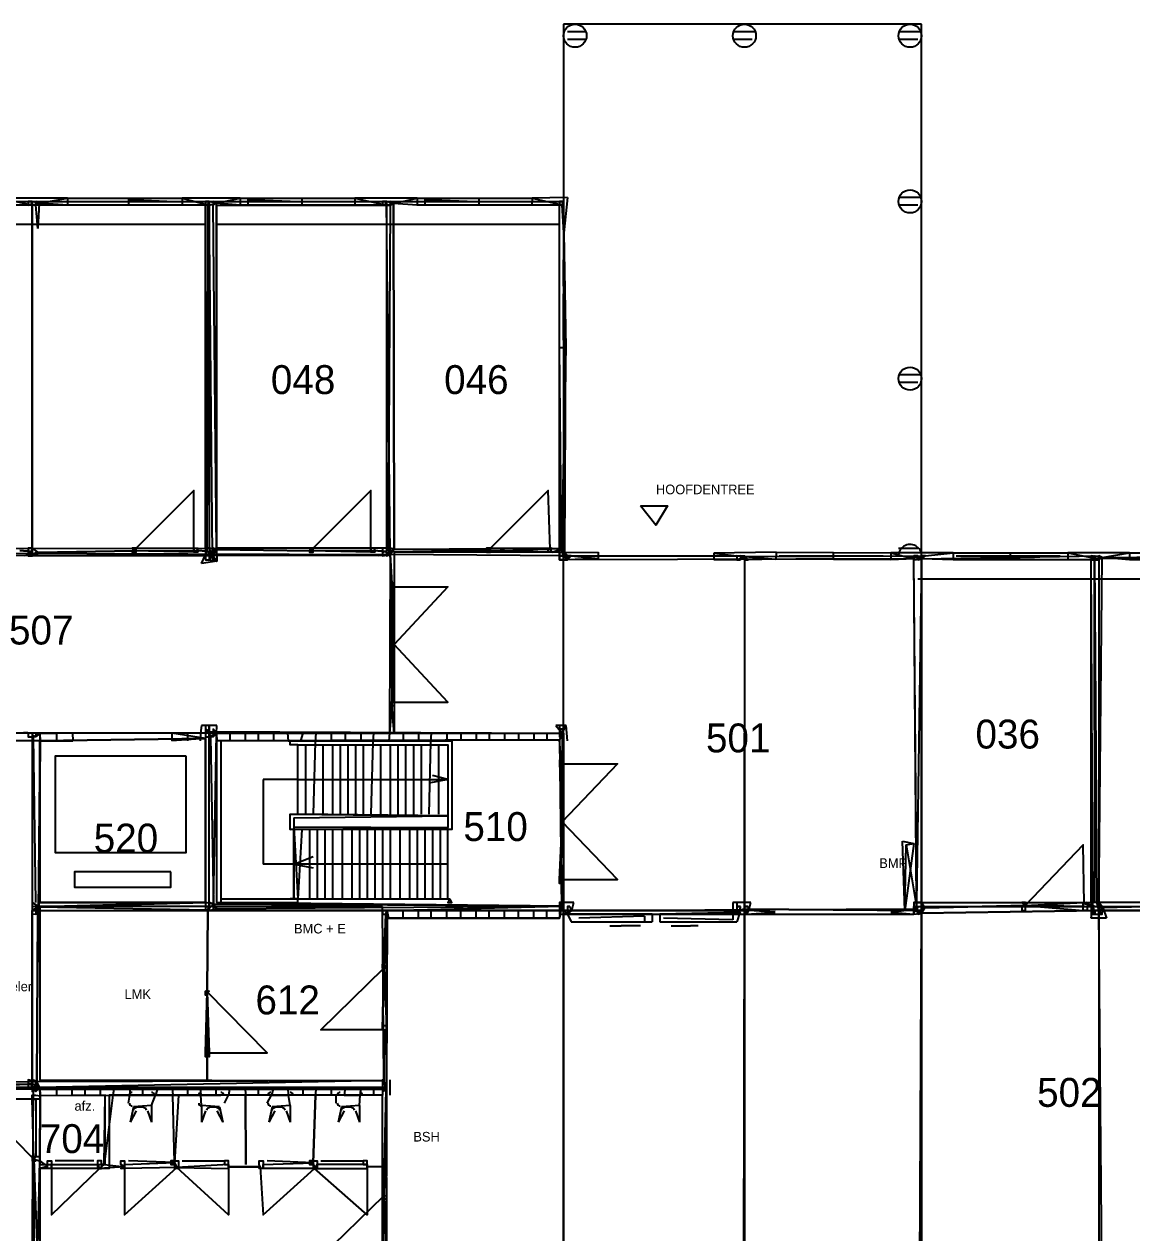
# Model space of a CAD drawing. Header units: metres. Extents: x -641 to 2745, y -1284 to 599.
# Drawn here: x 550.9 to 838.6, y 285.3 to 599 of the extents above; entities that cross this region are included whole.
import ezdxf

# ---------------------------------------------------------------- set-up
doc = ezdxf.new("R2010")
doc.units = ezdxf.units.M

msp = doc.modelspace()

# ---------------------------------------------------------------- linework, layer by layer
for p, q in [((784, 599), (691, 599)), ((691, 599), (691, 553)), ((697, 597), (692, 597)), ((741, 597), (735, 597)), ((784, 597), (778, 597)), ((783.94, 460.22), (784, 599)), ((697, 595), (692, 595)), ((740, 595), (735, 595)), ((783, 595), (778, 595)), ((552.71, 552.14), (544.8, 552)), ((562.17, 553.83), (544.83, 553.83)), ((544.83, 553.83), (552.71, 552.14)), ((554.82, 552.55), (554.5, 546)), ((554.82, 552.55), (562.17, 553.83)), ((562.2, 552), (554.82, 552.55)), ((562.17, 553.83), (562.2, 552)), ((562.17, 553.83), (562.2, 552)), ((562.17, 553.83), (562.2, 552)), ((562.17, 553.83), (592, 553.8)), ((563, 553), (576, 553)), ((576, 553), (576, 553)), ((578, 553.5), (578, 552)), ((578, 553.5), (590, 553)), ((590, 553), (590, 553)), ((607, 553.8), (592, 553.8)), ((592, 553.8), (592, 552)), ((592, 553.8), (598.67, 552.11)), ((592, 553.8), (592, 552)), ((598.67, 552.11), (592, 552)), ((598.44, 462.22), (598.67, 552.11)), ((598.67, 552.11), (599, 463)), ((600.82, 552.55), (607, 553.8)), ((600.82, 552.55), (600.88, 462.62)), ((607, 552), (600.82, 552.55)), ((607, 553.8), (636.83, 553.83)), ((607, 553.8), (607, 552)), ((607, 553.8), (607, 552)), ((609, 553.5), (609, 552)), ((609, 553.5), (622.25, 553)), ((622.25, 553), (622.25, 553)), ((622.25, 553), (636, 553)), ((623, 554), (623, 552)), ((636.83, 553.83), (636.8, 552)), ((636.83, 553.83), (636.8, 552)), ((636.83, 553.83), (636.8, 552)), ((644.71, 552.14), (636.8, 552)), ((653, 553.8), (636.83, 553.83)), ((636.83, 553.83), (644.71, 552.14)), ((646.83, 552.5), (653, 553.8)), ((647, 462.71), (646.83, 552.5)), ((653, 552), (646.83, 552.5)), ((653, 553.8), (682.83, 553.83)), ((653, 553.8), (653, 552)), ((653, 553.8), (653, 552)), ((655, 553.5), (655, 552)), ((655, 553.5), (668.25, 553)), ((668.25, 553), (668.25, 553)), ((668.25, 553), (682, 553)), ((669, 554), (669, 552)), ((682.83, 553.83), (682.8, 552)), ((682.83, 553.83), (682.8, 552)), ((682.83, 553.83), (682.8, 552)), ((690.67, 552.11), (682.8, 552)), ((692, 554), (682.83, 553.83)), ((682.83, 553.83), (690.67, 552.11)), ((690.67, 552.11), (691.12, 544.88)), ((691.12, 544.88), (690.67, 552.11)), ((692, 554), (691.12, 544.88)), ((784, 554), (778, 554)), ((554.5, 546), (554, 552)), ((592, 552), (562.2, 552)), ((600.88, 462.62), (600, 552)), ((636.8, 552), (607, 552)), ((646, 552), (645.5, 463)), ((682.8, 552), (653, 552)), ((783, 552), (778, 552)), ((598, 547), (507, 547)), ((646.5, 547), (601, 547)), ((690, 547), (646.5, 547)), ((691, 531), (691.12, 544.88)), ((691.12, 544.88), (691.12, 544.88)), ((691.12, 544.88), (691.6, 515)), ((691.6, 515), (691.12, 544.88)), ((691, 517), (691, 529)), ((690.5, 462.83), (690, 515)), ((691.6, 515), (690, 515)), ((691.6, 515), (690.5, 462.83)), ((691.38, 461.88), (691.6, 515)), ((784, 508), (778, 508)), ((783, 506), (778, 506)), ((552.71, 462.14), (549.8, 462.4)), ((549.8, 462.4), (552.71, 462.14)), ((554.69, 461.92), (551, 461)), ((554.69, 461.92), (579.33, 462.33)), ((579.33, 462.33), (554.69, 461.92)), ((579.33, 462.33), (595.8, 462.4)), ((598.44, 462.22), (595.8, 462.4)), ((595.8, 462.4), (598.44, 462.22)), ((597, 459), (598.44, 462.22)), ((600.88, 462.62), (625.33, 462.33)), ((625.33, 462.33), (600.88, 462.62)), ((600.88, 462.62), (601, 459.6)), ((625.33, 462.33), (641.8, 462.4)), ((644.71, 462.14), (641.8, 462.4)), ((641.8, 462.4), (644.71, 462.14)), ((646, 461.33), (643, 461)), ((646.4, 453.8), (646, 461.33)), ((646, 461.33), (646.4, 453.8)), ((647, 462.71), (671.33, 462.33)), ((671.33, 462.33), (647, 462.71)), ((671.33, 462.33), (687.5, 462.75)), ((690.5, 462.83), (687.5, 462.75)), ((688, 462), (690.5, 462.83)), ((691.38, 461.88), (700, 462)), ((700, 462), (700, 460.33)), ((746.2, 462), (730, 461.67)), ((730, 461.67), (736, 461)), ((730, 461.67), (730, 460)), ((746.2, 462), (746.17, 460.17)), ((746.2, 462), (746.17, 460.17)), ((746.2, 462), (746.17, 460.17)), ((746.2, 462), (776, 461.8)), ((761, 462), (761, 460)), ((792.17, 461.83), (776, 461.8)), ((776, 461.8), (782, 460.25)), ((776, 461.8), (776, 460)), ((776, 461.8), (776, 460)), ((778, 463), (783, 463)), ((785, 461), (792.17, 461.83)), ((792.17, 461.83), (792.2, 460)), ((792.17, 461.83), (792.2, 460)), ((792.17, 461.83), (792.2, 460)), ((792.17, 461.83), (822, 461.8)), ((807, 462), (807, 460)), ((838, 461.8), (822, 461.8)), ((822, 461.8), (828.91, 460.45)), ((822, 461.8), (822, 460)), ((822, 461.8), (822, 460)), ((830.86, 460.57), (838, 461.8)), ((838, 461.8), (867.83, 461.83)), ((838, 461.8), (838, 460)), ((838, 461.8), (838, 460)), ((601, 459.6), (597, 459)), ((700, 460.33), (692, 460)), ((693, 461), (700, 460.33)), ((736.8, 460), (730, 460)), ((738.07, 460.86), (746.17, 460.17)), ((746.17, 460.17), (739, 460)), ((776, 460), (746.17, 460.17)), ((747, 461), (760.25, 461)), ((760.25, 461), (760.25, 461)), ((760.25, 461), (774, 461)), ((774, 461), (774, 461)), ((782, 460.25), (776, 460)), ((783.94, 460.22), (778, 461)), ((782.67, 371), (782, 460.25)), ((783.94, 460.22), (782.67, 371)), ((792.2, 460), (783.94, 460.22)), ((822, 460), (792.2, 460)), ((793, 461), (806.25, 461)), ((806.25, 461), (806.25, 461)), ((806.25, 461), (820, 461)), ((820, 461), (820, 461)), ((828, 460), (822, 460)), ((828.45, 370.18), (828, 460)), ((828.91, 460.45), (829.5, 371)), ((838, 460), (830.86, 460.57)), ((867.8, 460), (838, 460)), ((968.5, 455), (783, 455)), ((646.4, 453.8), (646.4, 422.2)), ((646.4, 422.2), (645.8, 415)), ((647, 415), (646.4, 422.2)), ((555, 414.8), (550.86, 415.14)), ((555, 414.8), (554.78, 369.94)), ((563.5, 415), (555, 414.8)), ((555, 414.8), (555.12, 413)), ((555, 414.8), (555.12, 413)), ((555, 414.8), (555.12, 413)), ((555, 414.8), (555.12, 413)), ((559.33, 415), (559.33, 413)), ((559.33, 415), (559.33, 413)), ((559.33, 415), (559.33, 413)), ((563.5, 415), (563.6, 413)), ((563.5, 415), (563.6, 413)), ((563.5, 415), (563.6, 413)), ((589.25, 415), (589.25, 413)), ((589.25, 415), (589.25, 413)), ((598, 413.62), (589.25, 415)), ((589.25, 415), (589.25, 413)), ((593.33, 415), (593.33, 413)), ((593.33, 415), (593.33, 413)), ((593.33, 415), (593.33, 413)), ((596.75, 415), (596.67, 413)), ((596.75, 415), (596.67, 413)), ((596.75, 415), (596.67, 413)), ((597, 417), (596.75, 415)), ((601, 417), (597, 417)), ((600.1, 370.6), (600.89, 414.89)), ((600.89, 414.89), (601, 417)), ((600.89, 414.89), (690.67, 415)), ((600.89, 414.89), (601, 413)), ((601, 413), (600.89, 414.89)), ((604.33, 415), (604.33, 413)), ((604.33, 415), (604.33, 413)), ((604.33, 415), (604.33, 413)), ((608.33, 415), (608.33, 413)), ((608.33, 415), (608.33, 413)), ((608.33, 415), (608.33, 413)), ((611.67, 415), (611.67, 413)), ((611.67, 415), (611.67, 413)), ((611.67, 415), (611.67, 413)), ((615.67, 415), (615.67, 413)), ((615.67, 415), (615.67, 413)), ((615.67, 415), (615.67, 413)), ((619.33, 415), (619.5, 413)), ((619.33, 415), (619.5, 413)), ((619.33, 415), (619.5, 413)), ((623.33, 415), (622.67, 413)), ((623.33, 415), (622.67, 413)), ((623.33, 415), (622.67, 413)), ((626.67, 415), (626.5, 412.75)), ((626.67, 415), (626.5, 412.75)), ((626.67, 415), (626.5, 412.75)), ((630.67, 415), (630.67, 413)), ((630.67, 415), (630.67, 413)), ((630.67, 415), (630.67, 413)), ((634.33, 415), (634.33, 413)), ((634.33, 415), (634.33, 413)), ((634.33, 415), (634.33, 413)), ((638.33, 415), (638.33, 413)), ((638.33, 415), (638.33, 413)), ((638.33, 415), (638.33, 413)), ((641.67, 415), (641.5, 412.75)), ((641.67, 415), (641.5, 412.75)), ((641.67, 415), (641.5, 412.75)), ((645.8, 415), (645.67, 413)), ((645.8, 415), (645.67, 413)), ((645.8, 415), (645.67, 413)), ((649.33, 415), (649.33, 413)), ((649.33, 415), (649.33, 413)), ((649.33, 415), (649.33, 413)), ((653.33, 415), (653.33, 413)), ((653.33, 415), (653.33, 413)), ((653.33, 415), (653.33, 413)), ((656.67, 415), (656.5, 412.75)), ((656.67, 415), (656.5, 412.75)), ((656.67, 415), (656.5, 412.75)), ((660.67, 415), (660.67, 413)), ((660.67, 415), (660.67, 413)), ((660.67, 415), (660.67, 413)), ((664.33, 415), (664.33, 413)), ((664.33, 415), (664.33, 413)), ((664.33, 415), (664.33, 413)), ((668.33, 415), (668.33, 413)), ((668.33, 415), (668.33, 413)), ((668.33, 415), (668.33, 413)), ((671.67, 415), (671.67, 413)), ((671.67, 415), (671.67, 413)), ((671.67, 415), (671.67, 413)), ((675.67, 415), (675.67, 413)), ((675.67, 415), (675.67, 413)), ((675.67, 415), (675.67, 413)), ((679.33, 415), (679.33, 413)), ((679.33, 415), (679.33, 413)), ((679.33, 415), (679.33, 413)), ((683.33, 415), (683.33, 413)), ((683.33, 415), (683.33, 413)), ((683.33, 415), (683.33, 413)), ((686.67, 415), (686.67, 413)), ((686.67, 415), (686.67, 413)), ((686.67, 415), (686.67, 413)), ((691.67, 417), (689, 417)), ((689, 417), (690.67, 415)), ((690.67, 415), (690, 413.25)), ((692, 413), (691.67, 417)), ((554, 371), (553.38, 414)), ((555.12, 413), (554.78, 369.94)), ((555.12, 413), (563.6, 413)), ((563.6, 413), (555.12, 413)), ((598, 413.62), (589.25, 413)), ((598, 371), (598, 413.62)), ((598, 413.62), (598, 413.62)), ((598, 371), (598, 413.62)), ((599.33, 414), (600.1, 370.6)), ((599.33, 414), (600.1, 370.6)), ((690, 413.25), (601, 413)), ((619.5, 413), (662, 413)), ((624, 412), (624, 394)), ((626.5, 412.75), (626, 394)), ((628.5, 412), (628.5, 394)), ((628.5, 412), (628.5, 394)), ((631, 412), (631, 394)), ((633, 412), (633, 394)), ((635, 412), (635, 394)), ((637, 412), (637, 394)), ((639, 412), (639, 394)), ((641.5, 412.75), (641, 394)), ((643.5, 412), (643.5, 394)), ((643.5, 412), (643.5, 394)), ((646, 412), (646, 394)), ((648, 412), (648, 394)), ((650, 412), (650, 394)), ((652, 412), (652, 394)), ((654, 412), (654, 394)), ((656.5, 412.75), (656, 394)), ((658.5, 412), (658.5, 394)), ((658.5, 412), (658.5, 394)), ((690.4, 407.8), (690, 413.25)), ((691, 414), (690.4, 407.8)), ((593, 409), (559, 409)), ((559, 409), (559, 384)), ((593, 384), (593, 409)), ((690.4, 376.2), (690.4, 407.8)), ((613, 403), (613, 381)), ((622, 403), (613, 403)), ((622, 403), (661, 403)), ((661, 403), (656, 402)), ((661, 403), (657, 404)), ((620, 394), (661, 393.5)), ((621, 393), (661, 393.5)), ((621, 393), (621, 390.67)), ((661, 393.5), (661, 390.5)), ((620, 390), (661, 390.5)), ((621, 390.67), (661, 390.5)), ((621, 390.67), (622, 372)), ((623, 390), (622, 372)), ((625, 390), (625, 372)), ((627, 390), (627, 372)), ((629, 390), (629, 372)), ((631, 390), (631, 372)), ((633.5, 390), (633.5, 372)), ((633.5, 390), (633.5, 372)), ((636, 390), (636, 372)), ((638, 390), (638, 372)), ((640, 390), (640, 372)), ((642, 390), (642, 372)), ((644, 390), (644, 372)), ((646, 390), (646, 372)), ((648.5, 390), (648.5, 372)), ((648.5, 390), (648.5, 372)), ((651, 390), (651, 372)), ((653, 390), (653, 372)), ((655, 390), (655, 372)), ((657, 390), (657, 372)), ((659, 390), (659, 372)), ((779.67, 369), (779, 387)), ((779, 387), (782, 386.33)), ((782, 386.33), (779.67, 369)), ((779.67, 369), (780, 386)), ((780, 386), (782, 386.33)), ((780, 386), (782.79, 369.43)), ((559, 384), (593, 384)), ((621, 381), (626, 383)), ((621, 381), (613, 381)), ((621, 381), (626, 380)), ((661, 381), (621, 381)), ((589, 379), (564, 379)), ((564, 379), (564, 375)), ((589, 375), (589, 379)), ((564, 375), (589, 375)), ((690.4, 376.2), (690.46, 370.08)), ((691, 371), (690.4, 376.2)), ((598, 371), (554.78, 369.94)), ((554.78, 369.94), (598, 371)), ((690.46, 370.08), (600.1, 370.6)), ((620, 372), (661.5, 372)), ((620, 372), (661.5, 372)), ((693.67, 371), (691, 371)), ((693.12, 369), (693.67, 371)), ((739.67, 371), (735, 371)), ((735, 371), (735, 368.5)), ((739.11, 369), (739.67, 371)), ((810.86, 370.29), (784.88, 369.69)), ((784.88, 369.69), (810.86, 370.29)), ((810.86, 370.29), (826, 369)), ((826.25, 370.75), (828.45, 370.18)), ((828.45, 370.18), (826.25, 370.75)), ((828, 367), (828.45, 370.18)), ((856, 370.38), (831.06, 369.71)), ((831.06, 369.71), (856, 370.38)), ((554.22, 324.56), (554.44, 368.11)), ((554.44, 368.11), (554.22, 324.56)), ((554.78, 369.94), (598.67, 369.17)), ((598.5, 347.88), (598.67, 369.17)), ((598.67, 369.17), (598.5, 347.88)), ((601, 369.5), (690.46, 370.08)), ((644.38, 354), (644.88, 368)), ((644.88, 368), (644.38, 354)), ((645.22, 369), (690.46, 370.08)), ((645.67, 367), (645.22, 369)), ((645.67, 367), (645.22, 369)), ((649.33, 367), (649.33, 369)), ((649.33, 367), (649.33, 369)), ((649.33, 367), (649.33, 369)), ((653.33, 367), (653.33, 369)), ((653.33, 367), (653.33, 369)), ((653.33, 367), (653.33, 369)), ((656.67, 367), (656.67, 369)), ((656.67, 367), (656.67, 369)), ((656.67, 367), (656.67, 369)), ((660.67, 367), (660.67, 369)), ((660.67, 367), (660.67, 369)), ((660.67, 367), (660.67, 369)), ((664.33, 367), (664.33, 369)), ((664.33, 367), (664.33, 369)), ((664.33, 367), (664.33, 369)), ((668.33, 367), (668.33, 369)), ((668.33, 367), (668.33, 369)), ((668.33, 367), (668.33, 369)), ((671.67, 367), (671.67, 369)), ((671.67, 367), (671.67, 369)), ((671.67, 367), (671.67, 369)), ((675.67, 367), (675.67, 369)), ((675.67, 367), (675.67, 369)), ((675.67, 367), (675.67, 369)), ((679.33, 367), (679.33, 369)), ((679.33, 367), (679.33, 369)), ((679.33, 367), (679.33, 369)), ((683.33, 367), (683.33, 369)), ((683.33, 367), (683.33, 369)), ((683.33, 367), (683.33, 369)), ((686.67, 367), (686.67, 369)), ((686.67, 367), (686.67, 369)), ((686.67, 367), (686.67, 369)), ((690.46, 370.08), (690, 367)), ((714, 368), (692, 368)), ((692, 368), (693, 366)), ((712, 367.5), (695, 367)), ((712, 367.5), (712, 366)), ((714, 368), (714, 366)), ((736.83, 368.42), (716, 368)), ((716, 368), (716, 366)), ((735, 368.5), (735, 366.5)), ((736.83, 368.42), (736, 366)), ((738.62, 368), (746, 368.5)), ((746, 368.5), (739.11, 369)), ((776, 368.5), (782.79, 369.43)), ((776, 368.5), (782, 368)), ((831.06, 369.71), (832, 367)), ((690, 367), (645.67, 367)), ((693, 366), (714, 366)), ((695, 367), (695, 367)), ((703, 365), (706, 365)), ((703, 365), (706, 365)), ((711, 365), (706, 365)), ((716, 366), (736, 366)), ((735, 366.5), (717, 367)), ((717, 367), (717, 367)), ((719, 365), (724, 365)), ((726, 365), (724, 365)), ((726, 365), (724, 365)), ((832, 367), (828, 367)), ((644.38, 354), (645, 339)), ((598.5, 347.88), (598.5, 332)), ((644.4, 338), (644.33, 324.83)), ((644.33, 324.83), (644.4, 338)), ((598.5, 325), (598.5, 332)), ((598.5, 332), (598.5, 325)), ((533, 324), (552.71, 323.86)), ((552.71, 323.86), (533, 322.8)), ((554.22, 324.56), (644.33, 324.83)), ((644.33, 324.83), (555, 323)), ((646, 321), (646, 325)), ((533, 322.8), (553.33, 322.56)), ((555, 323), (555.11, 320.89)), ((555, 323), (555.11, 320.89)), ((555, 323), (555.11, 320.89)), ((555.11, 320.89), (555, 323)), ((555, 323), (644, 323)), ((555, 304), (555.11, 320.89)), ((644, 321), (555.11, 320.89)), ((559.33, 323), (559.33, 321)), ((559.33, 323), (559.33, 321)), ((559.33, 323), (559.33, 321)), ((563.33, 323), (563.33, 321)), ((563.33, 323), (563.33, 321)), ((563.33, 323), (563.33, 321)), ((566.67, 323), (566.67, 321)), ((566.67, 323), (566.67, 321)), ((566.67, 323), (566.67, 321)), ((570.67, 323), (570.67, 321)), ((570.67, 323), (570.67, 321)), ((570.67, 323), (570.67, 321)), ((571.75, 303), (572, 321)), ((574, 321), (571.75, 303)), ((574.33, 323), (574, 321)), ((574.33, 323), (574, 321)), ((574.33, 323), (574, 321)), ((578, 319), (578.4, 321)), ((578.33, 323), (578.4, 321)), ((578.33, 323), (578.4, 321)), ((578.33, 323), (578.4, 321)), ((578.4, 321), (585, 321)), ((581.67, 323), (581.67, 321)), ((581.67, 323), (581.67, 321)), ((581.67, 323), (581.67, 321)), ((584, 318.33), (585, 321)), ((585.67, 323), (585, 321)), ((585.67, 323), (585, 321)), ((585.67, 323), (585, 321)), ((589.33, 323), (589.5, 321)), ((589.33, 323), (589.5, 321)), ((589.33, 323), (589.5, 321)), ((590, 303.6), (589.5, 321)), ((591, 321), (590, 303.6)), ((593.33, 323), (593.33, 321)), ((593.33, 323), (593.33, 321)), ((593.33, 323), (593.33, 321)), ((596.67, 323), (596.8, 321)), ((596.67, 323), (596.8, 321)), ((596.67, 323), (596.8, 321)), ((597, 318.33), (596.8, 321)), ((596.8, 321), (602, 321)), ((600.67, 323), (600.67, 321)), ((600.67, 323), (600.67, 321)), ((600.67, 323), (600.67, 321)), ((603, 319), (604, 321)), ((604.33, 323), (604, 321)), ((604.33, 323), (604, 321)), ((604.33, 323), (604, 321)), ((608.33, 323), (608.4, 321)), ((608.33, 323), (608.4, 321)), ((608.33, 323), (608.4, 321)), ((608.5, 303), (608.4, 321)), ((608.4, 321), (608.5, 303)), ((611.67, 323), (611.67, 321)), ((611.67, 323), (611.67, 321)), ((611.67, 323), (611.67, 321)), ((614, 319), (615.2, 321)), ((615.67, 323), (615.2, 321)), ((615.67, 323), (615.2, 321)), ((615.67, 323), (615.2, 321)), ((615.2, 321), (619.6, 321)), ((619.33, 323), (619.6, 321)), ((619.33, 323), (619.6, 321)), ((619.33, 323), (619.6, 321)), ((620, 318.33), (619.6, 321)), ((623.33, 323), (623.33, 321)), ((623.33, 323), (623.33, 321)), ((623.33, 323), (623.33, 321)), ((626, 303.5), (626.6, 321)), ((626.6, 321), (626, 303.5)), ((626.67, 323), (626.6, 321)), ((626.67, 323), (626.6, 321)), ((626.67, 323), (626.6, 321)), ((630.67, 323), (630.67, 321)), ((630.67, 323), (630.67, 321)), ((630.67, 323), (630.67, 321)), ((632, 319), (632, 321)), ((634.33, 323), (634, 321)), ((634.33, 323), (634, 321)), ((634.33, 323), (634, 321)), ((634, 321), (638.2, 321)), ((638, 318.33), (638.2, 321)), ((638.33, 323), (638.2, 321)), ((638.33, 323), (638.2, 321)), ((638.33, 323), (638.2, 321)), ((641.67, 323), (641.67, 321)), ((641.67, 323), (641.67, 321)), ((641.67, 323), (641.67, 321)), ((644, 323), (644, 321)), ((644.38, 294.88), (644.94, 322.53)), ((644.94, 322.53), (644.38, 294.88)), ((579.33, 318), (578.5, 314)), ((580, 317), (578.5, 314)), ((584, 318.33), (579.33, 318)), ((579.33, 318), (582, 318)), ((583, 317), (584, 314)), ((584, 318.33), (584, 314)), ((601.67, 318), (597, 318.33)), ((597, 318.33), (597, 314)), ((598, 317), (597, 314)), ((599, 318), (601.67, 318)), ((601, 317), (602.5, 314)), ((601.67, 318), (602.5, 314)), ((615.33, 318), (614.5, 314)), ((616, 317), (614.5, 314)), ((620, 318.33), (615.33, 318)), ((615.33, 318), (618, 318)), ((619, 317), (620, 314)), ((620, 318.33), (620, 314)), ((633.33, 318), (632.5, 314)), ((634, 317), (632.5, 314)), ((638, 318.33), (633.33, 318)), ((633.33, 318), (636, 318)), ((637, 317), (638, 314)), ((638, 318.33), (638, 314)), ((553.4, 304.4), (553.4, 223)), ((553.4, 304.4), (554.4, 277.8)), ((554.4, 277.8), (555, 304)), ((555, 304), (557, 302.5)), ((557, 302.5), (555, 302)), ((569, 304), (559, 304)), ((577, 302.4), (570.5, 302)), ((571.75, 303), (577, 302.4)), ((590, 303.6), (578, 304)), ((592, 304), (603, 304)), ((612.2, 302.4), (604, 302.4)), ((604, 302.4), (612.2, 302.4)), ((626, 303.5), (614, 304)), ((628, 304), (639, 304)), ((640, 302.4), (644, 302.5)), ((644, 302.5), (640, 302.4)), ((644.38, 294.88), (644.82, 278.45))]:
    msp.add_line(p, q)
for points in [[(463, 462.83), (598, 463), (598, 552), (592, 552), (592, 552), (562, 552), (562, 552), (545, 552), (545, 552), (515, 552), (515, 552), (499, 552), (499, 552), (469, 552), (469, 552), (462.73, 552.55)], [(507, 553), (553, 553), (553, 461), (507.8, 461.08)], [(553, 553), (552, 553), (552, 552), (552.71, 552.14)], [(553, 553), (552, 553), (552, 552), (552.71, 552.14)], [(553, 553), (552, 553), (552, 552), (552.71, 552.14)], [(553, 553), (552, 553), (552, 552), (552.71, 552.14)], [(553, 553), (552, 553), (552, 552), (552.71, 552.14)], [(554.82, 552.55), (553, 553), (553, 552), (554.82, 552.55)], [(554.82, 552.55), (553, 553), (553, 552), (554.82, 552.55)], [(553, 553), (599, 553), (599, 461), (553, 461)], [(554.82, 552.55), (554, 553), (554, 552), (554, 552)], [(554.82, 552.55), (554, 553), (554, 552), (554, 552)], [(554.82, 552.55), (554, 553), (554, 552), (554.82, 552.55)], [(599, 553), (598, 553), (598, 552), (598.67, 552.11)], [(599, 553), (598, 553), (598, 552), (598.67, 552.11)], [(599, 553), (598, 553), (598, 552), (598.67, 552.11)], [(599, 553), (598, 553), (598, 552), (598.67, 552.11)], [(599, 553), (598, 553), (598, 552), (598.67, 552.11)], [(600.82, 552.55), (599, 553), (599, 552), (600.82, 552.55)], [(599, 553), (645, 553), (645, 461), (599.87, 461.09)], [(600.82, 552.55), (600, 553), (600, 552), (600, 552)], [(600.82, 552.55), (600, 553), (600, 552), (600, 552)], [(600.82, 552.55), (600, 553), (600, 552), (600.82, 552.55)], [(600.82, 552.55), (600, 553), (600, 552), (600.82, 552.55)], [(645, 553), (644, 553), (644, 552), (644.71, 552.14)], [(645, 553), (644, 553), (644, 552), (644.71, 552.14)], [(645, 553), (644, 553), (644, 552), (644.71, 552.14)], [(645, 553), (644, 553), (644, 552), (644.71, 552.14)], [(645, 553), (645, 553), (645, 552), (644.71, 552.14)], [(646.83, 552.5), (645, 553), (645, 552), (646.83, 552.5)], [(645, 553), (691, 553), (691, 461), (646, 461.33)], [(646.83, 552.5), (646, 553), (646, 552), (646, 552)], [(646.83, 552.5), (646, 553), (646, 552), (646, 552)], [(646.83, 552.5), (646, 553), (646, 552), (646.83, 552.5)], [(646.83, 552.5), (646, 553), (646, 552), (646.83, 552.5)], [(647, 462.71), (690, 463), (690, 552), (683, 552), (683, 552), (653, 552), (653, 552), (646.83, 552.5)], [(691, 553), (690, 553), (690, 552), (690.67, 552.11)], [(691, 553), (690, 553), (690, 552), (690.67, 552.11)], [(691, 553), (690, 553), (690, 552), (690.67, 552.11)], [(691, 553), (690, 553), (690, 552), (690.67, 552.11)], [(691, 553), (691, 553), (691, 552), (690.67, 552.11)], [(645.5, 463), (601, 463), (601, 552), (607, 552), (607, 552), (637, 552), (637, 552), (646, 552)], [(645.8, 415), (462, 415), (462, 462), (646, 461.33)], [(553, 463), (552, 463), (552, 461), (553, 461)], [(553, 463), (552, 463), (552, 461), (553, 461)], [(552.71, 462.14), (552, 462), (552, 462), (552.71, 462.14)], [(552.71, 462.14), (552, 462), (552, 462), (552.71, 462.14)], [(552.71, 462.14), (552, 462), (552, 461), (553, 461)], [(554.69, 461.92), (553, 463), (553, 461), (554.69, 461.92)], [(554.69, 461.92), (553, 463), (553, 461), (554.69, 461.92)], [(554.69, 461.92), (554, 462), (554, 462), (554.69, 461.92)], [(554.69, 461.92), (554, 462), (554, 462), (554.69, 461.92)], [(554.69, 461.92), (554, 462), (554, 461), (554.69, 461.92)], [(579.33, 462.33), (579, 462), (579, 462), (580, 462), (580, 462), (580, 462), (580, 463), (579, 463), (579, 463), (579.33, 462.33)], [(580, 463), (595, 463), (595, 462), (579.33, 462.33)], [(595.8, 462.4), (596, 462), (596, 462), (595, 462), (595, 462), (595, 462), (595, 463), (596, 463), (596, 463), (595.8, 462.4)], [(599, 463), (598, 463), (598, 461), (599.87, 461.09)], [(599, 463), (598, 463), (598, 461), (599.87, 461.09)], [(598.44, 462.22), (598, 462), (598, 462), (598.44, 462.22)], [(598.44, 462.22), (598, 462), (598, 462), (598.44, 462.22)], [(598.44, 462.22), (598, 462), (598, 461), (599.87, 461.09)], [(600.88, 462.62), (599, 463), (599, 461), (599.87, 461.09)], [(600.88, 462.62), (600, 463), (600, 461), (599.87, 461.09)], [(600.88, 462.62), (600, 462), (600, 461), (599.87, 461.09)], [(599.87, 461.09), (600, 462), (600, 462), (599.87, 461.09)], [(599.87, 461.09), (600, 462), (600, 462), (599.87, 461.09)], [(625.33, 462.33), (625, 462), (625, 462), (626, 462), (626, 462), (626, 462), (626, 463), (625, 463), (625, 463), (625.33, 462.33)], [(626, 463), (641, 463), (641, 462), (625.33, 462.33)], [(641.8, 462.4), (642, 462), (642, 462), (641, 462), (641, 462), (641, 462), (641, 463), (642, 463), (642, 463), (641.8, 462.4)], [(645.5, 463), (644, 463), (644, 461), (646, 461.33)], [(645.5, 463), (644, 463), (644, 461), (646, 461.33)], [(644.71, 462.14), (644, 462), (644, 462), (644.71, 462.14)], [(644.71, 462.14), (644, 462), (644, 461), (646, 461.33)], [(644.71, 462.14), (645, 462), (645, 462), (644.71, 462.14)], [(647, 462.71), (645, 463), (645, 461), (646, 461.33)], [(647, 462.71), (646, 463), (646, 461), (646, 461.33)], [(647, 462.71), (646, 462), (646, 461), (646, 461.33)], [(646, 461.33), (646, 462), (646, 462), (646, 461.33)], [(646, 461.33), (646, 462), (646, 462), (646, 461.33)], [(782, 460.25), (690, 460), (690, 462), (647, 462), (647, 415), (691, 415), (691, 369), (782.79, 369.43)], [(671.33, 462.33), (671, 462), (671, 462), (672, 462), (672, 462), (672, 462), (672, 463), (671, 463), (671, 463), (671.33, 462.33)], [(672, 463), (687, 463), (687, 462), (671.33, 462.33)], [(688, 462), (688, 462), (688, 462), (687, 462), (687, 462), (687, 462), (687, 463), (688, 463), (688, 463), (687.5, 462.75)], [(690.5, 462.83), (690, 463), (690, 461), (691, 461)], [(690.5, 462.83), (690, 463), (690, 461), (691, 461)], [(691.38, 461.88), (690, 462), (690, 462), (691.38, 461.88)], [(691.38, 461.88), (690, 462), (690, 461), (691, 461)], [(691.38, 461.88), (691, 462), (691, 462), (691.38, 461.88)], [(691.38, 461.88), (692, 461), (692, 460), (692, 460)], [(599.87, 461.09), (598, 461), (598, 460), (599, 460)], [(599.87, 461.09), (598, 461), (598, 460), (599, 460)], [(599.87, 461.09), (598, 461), (598, 460), (599, 460)], [(599.87, 461.09), (598, 461), (598, 460), (599, 460)], [(599.87, 461.09), (598, 461), (598, 460), (599, 460)], [(599.87, 461.09), (599, 461), (599, 460), (601, 459.6)], [(599.87, 461.09), (600, 461), (600, 460), (599.87, 461.09)], [(599.87, 461.09), (600, 461), (600, 460), (599.87, 461.09)], [(599.87, 461.09), (600, 461), (600, 460), (601, 459.6)], [(599.87, 461.09), (600, 461), (600, 460), (601, 459.6)], [(691, 461), (690, 461), (690, 460), (692, 460)], [(691, 461), (690, 461), (690, 460), (692, 460)], [(691, 461), (690, 461), (690, 460), (692, 460)], [(691, 461), (690, 461), (690, 460), (692, 460)], [(693, 461), (691, 461), (691, 460), (692, 460)], [(691, 461), (691, 461), (691, 460), (692, 460)], [(691, 461), (738, 461), (738, 369), (691, 369)], [(693, 461), (692, 461), (692, 460), (692, 460)], [(693, 461), (692, 461), (692, 460), (692, 460)], [(693, 461), (692, 461), (692, 460), (692, 460)], [(738.07, 460.86), (736, 461), (736, 460), (736.8, 460)], [(738.07, 460.86), (736, 461), (736, 460), (736.8, 460)], [(738.07, 460.86), (736, 461), (736, 460), (736.8, 460)], [(738.07, 460.86), (736, 461), (736, 460), (738.07, 460.86)], [(738.07, 460.86), (737, 461), (737, 460), (736.8, 460)], [(738.07, 460.86), (738, 461), (738, 460), (738.07, 460.86)], [(738.07, 460.86), (738, 461), (738, 460), (739, 460)], [(738.07, 460.86), (738, 461), (738, 460), (739, 460)], [(738.07, 460.86), (738, 461), (738, 460), (739, 460)], [(738.07, 460.86), (738, 461), (738, 460), (739, 460)], [(738.07, 460.86), (784, 461), (784, 369), (738, 369.33)], [(783, 461), (782, 461), (782, 460), (783.94, 460.22)], [(783, 461), (782, 461), (782, 460), (783.94, 460.22)], [(783.94, 460.22), (782, 461), (782, 460), (783.94, 460.22)], [(782.67, 371), (828, 371), (828, 460), (783.94, 460.22)], [(783, 461), (783, 461), (783, 460), (783.94, 460.22)], [(783, 461), (783, 461), (783, 460), (783.94, 460.22)], [(783.94, 460.22), (784, 461), (784, 460), (783.94, 460.22)], [(785, 461), (784, 461), (784, 460), (783.94, 460.22)], [(785, 461), (784, 461), (784, 460), (783.94, 460.22)], [(785, 461), (784, 461), (784, 460), (783.94, 460.22)], [(785, 461), (784, 461), (784, 460), (783.94, 460.22)], [(783.94, 460.22), (830, 461), (830, 369), (783.94, 368.25)], [(828.91, 460.45), (828, 461), (828, 460), (828.91, 460.45)], [(828.91, 460.45), (828, 461), (828, 460), (828.91, 460.45)], [(830.86, 460.57), (828, 461), (828, 460), (830, 460)], [(828.91, 460.45), (829, 461), (829, 460), (828.91, 460.45)], [(828.91, 460.45), (829, 461), (829, 460), (828.91, 460.45)], [(874, 460), (874, 371), (829, 371), (828.91, 460.45)], [(830.86, 460.57), (830, 461), (830, 460), (830.86, 460.57)], [(830.86, 460.57), (830, 461), (830, 460), (830.86, 460.57)], [(830.86, 460.57), (830, 461), (830, 460), (830.86, 460.57)], [(830.86, 460.57), (830, 461), (830, 460), (830.86, 460.57)], [(830.86, 460.57), (830, 461), (830, 460), (830.86, 460.57)], [(830.86, 460.57), (876, 461), (876, 369), (830, 369)], [(646.4, 453.8), (646, 454), (646, 454), (646, 453), (646, 453), (646, 453), (647, 453), (647, 454), (647, 454), (646.4, 453.8)], [(647, 438), (647, 453), (647, 453), (647, 438)], [(647, 438), (647, 423), (647, 423), (647, 438)], [(646.4, 422.2), (646, 422), (646, 422), (646, 423), (646, 423), (646, 423), (647, 423), (647, 422), (647, 422), (646.4, 422.2)], [(507.5, 415.28), (553, 415), (553, 323), (507.29, 323)], [(553, 415), (552, 415), (552, 414), (553.38, 414)], [(553, 415), (552, 415), (552, 414), (553.38, 414)], [(553, 415), (552, 415), (552, 414), (553.38, 414)], [(553, 415), (552, 415), (552, 414), (553.38, 414)], [(553, 415), (552, 415), (552, 414), (553.38, 414)], [(555, 414.8), (553, 415), (553, 414), (555, 414.8)], [(555, 414.8), (553, 415), (553, 414), (555, 414.8)], [(553, 369), (599, 369), (599, 415), (553, 415)], [(555, 414.8), (554, 415), (554, 414), (553.38, 414)], [(555, 414.8), (554, 415), (554, 414), (553.38, 414)], [(555, 414.8), (554, 415), (554, 414), (555, 414.8)], [(599, 417), (598, 417), (598, 415), (599, 415.4)], [(599, 415.4), (598, 416), (598, 416), (599, 415.4)], [(599, 415.4), (598, 416), (598, 416), (599, 415.4)], [(599, 415.4), (598, 416), (598, 415), (599, 415.4)], [(599, 415.4), (598, 416), (598, 415), (599, 415.4)], [(599, 415.4), (598, 415), (598, 414), (599.33, 414)], [(599, 415.4), (598, 415), (598, 414), (599.33, 414)], [(599, 415.4), (598, 415), (598, 414), (599.33, 414)], [(599, 415.4), (598, 415), (598, 414), (599.33, 414)], [(599, 415.4), (598, 415), (598, 414), (599.33, 414)], [(601, 417), (599, 417), (599, 415), (600.89, 414.89)], [(690.67, 415), (691, 369), (599, 369), (599, 415.4)], [(600.89, 414.89), (599, 415), (599, 414), (600.89, 414.89)], [(600.89, 414.89), (600, 415), (600, 414), (599.33, 414)], [(600.89, 414.89), (600, 415), (600, 414), (599.33, 414)], [(600, 416), (600, 416), (600, 416), (600, 416)], [(600, 416), (600, 416), (600, 416), (600, 416)], [(600.89, 414.89), (600, 416), (600, 415), (600.89, 414.89)], [(600.89, 414.89), (600, 416), (600, 415), (600.89, 414.89)], [(600.89, 414.89), (600, 415), (600, 414), (600.89, 414.89)], [(600.89, 414.89), (600, 415), (600, 414), (600.89, 414.89)], [(691.67, 417), (690, 417), (690, 415), (690.67, 415)], [(691, 416), (690, 416), (690, 416), (691, 416)], [(691, 416), (690, 416), (690, 415), (690.67, 415)], [(691, 416), (690, 416), (690, 415), (690.67, 415)], [(690.67, 415), (690, 415), (690, 414), (691, 414)], [(690.67, 415), (690, 415), (690, 414), (691, 414)], [(690.67, 415), (690, 415), (690, 414), (691, 414)], [(690.67, 415), (690, 415), (690, 414), (691, 414)], [(690.67, 415), (691, 415), (691, 414), (691, 414)], [(691, 416), (691, 416), (691, 416), (691, 416)], [(555.12, 413), (509, 413), (509, 324), (554.22, 324.56)], [(598, 413.62), (555, 413), (555, 371), (598, 371)], [(598, 371), (555, 371), (555, 413), (598, 413.62)], [(690.46, 370.08), (601, 371), (601, 413), (690, 413.25)], [(622.67, 413), (602, 413), (602, 371), (622, 371), (622, 372), (620, 372), (620, 372), (621, 372), (621, 390), (620, 390), (620, 391), (620, 391), (620, 393), (620, 393), (620, 394), (622, 394), (622, 412), (620, 412), (620, 413), (622.67, 413)], [(661, 393.5), (622, 394), (622, 412), (661, 412)], [(593, 409), (559, 409), (559, 384), (593, 384)], [(690.4, 407.8), (690, 408), (690, 408), (690, 407), (690, 407), (690, 407), (691, 407), (691, 408), (691, 408), (690.4, 407.8)], [(690.67, 392), (691, 407), (690, 407), (690.67, 392)], [(690.67, 392), (691, 377), (690, 377), (690.67, 392)], [(589, 379), (564, 379), (564, 375), (589, 375)], [(690.4, 376.2), (690, 376), (690, 376), (690, 377), (690, 377), (690, 377), (691, 377), (691, 376), (691, 376), (690.4, 376.2)], [(554.78, 369.94), (553, 371), (553, 369), (554.78, 369.94)], [(600.1, 370.6), (598, 371), (598, 369), (598.67, 369.17)], [(600.1, 370.6), (599, 371), (599, 369), (601, 369.5)], [(600.1, 370.6), (600, 370), (600, 370), (600.1, 370.6)], [(600.1, 370.6), (600, 370), (600, 370), (600.1, 370.6)], [(691, 371), (690, 371), (690, 369), (691, 369)], [(693.67, 371), (691, 371), (691, 369), (693.12, 369)], [(738, 371), (736, 371), (736, 369), (738, 369.33)], [(739.67, 371), (738, 371), (738, 369), (739.11, 369)], [(784, 371), (782, 371), (782, 369), (783.94, 368.25)], [(784.88, 369.69), (784, 371), (784, 369), (784.88, 369.69)], [(810.86, 370.29), (810, 370), (810, 369), (811, 369), (811, 370), (811, 370), (811, 371), (810, 371), (810, 371), (810, 371)], [(810.86, 370.29), (826, 371), (826, 370), (810.86, 370.29)], [(828.45, 370.18), (827, 370), (827, 369), (826, 369), (826, 370), (826, 370), (826, 371), (827, 371), (827, 371), (826.25, 370.75)], [(829.5, 371), (828, 371), (828, 369), (830, 369)], [(828.45, 370.18), (828, 370), (828, 369), (829, 368.5)], [(828.45, 370.18), (828, 370), (828, 369), (829, 368.5)], [(828.45, 370.18), (829, 370), (829, 370), (828.45, 370.18)], [(828.45, 370.18), (829, 370), (829, 370), (828.45, 370.18)], [(831.06, 369.71), (830, 371), (830, 369), (831.06, 369.71)], [(554.78, 369.94), (553, 370), (553, 369), (554.78, 369.94)], [(554.78, 369.94), (553, 369), (553, 368), (554.44, 368.11)], [(554.78, 369.94), (553, 369), (553, 368), (554.44, 368.11)], [(645.22, 369), (645, 323), (553, 323), (553, 369)], [(554.78, 369.94), (554, 370), (554, 370), (554.78, 369.94)], [(554.78, 369.94), (554, 370), (554, 370), (554.78, 369.94)], [(554.78, 369.94), (554, 370), (554, 369), (554.78, 369.94)], [(554.78, 369.94), (554, 369), (554, 368), (554.44, 368.11)], [(554.44, 368.11), (554, 369), (554, 368), (554.44, 368.11)], [(554.44, 368.11), (554, 368), (554, 368), (554.44, 368.11)], [(644, 370), (555, 370), (555, 325), (644.33, 324.83)], [(599, 370), (598, 370), (598, 370), (599, 370)], [(599, 370), (598, 370), (598, 370), (599, 370)], [(599, 370), (598, 370), (598, 369), (598.67, 369.17)], [(599, 370), (598, 370), (598, 369), (598.67, 369.17)], [(601, 369.5), (600, 370), (600, 369), (601, 369.5)], [(601, 369.5), (600, 370), (600, 369), (601, 369.5)], [(645.22, 369), (644, 369), (644, 368), (644.88, 368)], [(645.22, 369), (644, 369), (644, 368), (644.88, 368)], [(645.22, 369), (644, 369), (644, 368), (644.88, 368)], [(645.22, 369), (644, 369), (644, 368), (644.88, 368)], [(644.88, 368), (645, 368), (645, 368), (644.88, 368)], [(690.46, 370.08), (690, 368), (782, 368), (782, 370), (968, 370), (968, 276), (782, 276), (738, 233), (738, 187), (645, 187), (645, 367), (690, 367)], [(645.22, 369), (691, 369), (691, 277), (645, 277)], [(690.46, 370.08), (690, 370), (690, 370), (690.46, 370.08)], [(690.46, 370.08), (690, 370), (690, 369), (691, 369)], [(690.46, 370.08), (690, 370), (690, 369), (691, 369)], [(691, 369), (690, 369), (690, 368), (692, 368)], [(691, 369), (690, 369), (690, 368), (692, 368)], [(691, 369), (690, 369), (690, 368), (692, 368)], [(691, 369), (690, 369), (690, 368), (692, 368)], [(690.46, 370.08), (691, 370), (691, 370), (690.46, 370.08)], [(693.12, 369), (691, 369), (691, 368), (692, 368)], [(691, 369), (738, 369), (738, 277), (691, 277.38)], [(692, 368), (691, 368), (691, 368), (692, 368)], [(692.67, 370), (692, 370), (692, 370), (692.67, 370)], [(692.67, 370), (692, 370), (692, 370), (692.67, 370)], [(692.67, 370), (692, 370), (692, 369), (693.12, 369)], [(692.67, 370), (692, 370), (692, 369), (693.12, 369)], [(693.12, 369), (692, 369), (692, 368), (692, 368)], [(693.12, 369), (692, 369), (692, 368), (692, 368)], [(693.12, 369), (692, 369), (692, 368), (692, 368)], [(692, 368), (692, 368), (692, 368), (692, 368)], [(737, 370), (736, 370), (736, 370), (737, 370)], [(737, 370), (736, 370), (736, 369), (736.83, 368.42)], [(737, 370), (736, 370), (736, 369), (736.83, 368.42)], [(738, 369.33), (736, 369), (736, 368), (738.62, 368)], [(736.83, 368.42), (736, 369), (736, 368), (736.83, 368.42)], [(736.83, 368.42), (736, 369), (736, 368), (736.83, 368.42)], [(736.83, 368.42), (736, 369), (736, 368), (736.83, 368.42)], [(736.83, 368.42), (737, 368), (737, 368), (736.83, 368.42)], [(737, 370), (737, 370), (737, 370), (737, 370)], [(738, 369.33), (784, 369), (784, 277), (737.87, 276.2)], [(738, 369.33), (738, 370), (738, 370), (738, 369.33)], [(739, 370), (738, 370), (738, 370), (739, 370)], [(739, 370), (738, 370), (738, 369), (739.11, 369)], [(739, 370), (738, 370), (738, 369), (739.11, 369)], [(739.11, 369), (738, 369), (738, 368), (738.62, 368)], [(739.11, 369), (738, 369), (738, 368), (738.62, 368)], [(739.11, 369), (738, 369), (738, 368), (738.62, 368)], [(739.11, 369), (738, 369), (738, 368), (738.62, 368)], [(738.62, 368), (738, 368), (738, 368), (738.62, 368)], [(782.79, 369.43), (782, 370), (782, 369), (782.79, 369.43)], [(782.79, 369.43), (782, 370), (782, 369), (782.79, 369.43)], [(782.79, 369.43), (782, 369), (782, 368), (783.94, 368.25)], [(782.79, 369.43), (782, 369), (782, 368), (783.94, 368.25)], [(783.94, 368.25), (782, 369), (782, 368), (783.94, 368.25)], [(782.79, 369.43), (783, 370), (783, 370), (782.79, 369.43)], [(782.79, 369.43), (783, 370), (783, 370), (782.79, 369.43)], [(782.79, 369.43), (783, 369), (783, 368), (783.94, 368.25)], [(783.94, 368.25), (783, 368), (783, 368), (783.94, 368.25)], [(783.94, 368.25), (830, 369), (830, 277), (783.55, 276.36)], [(784.88, 369.69), (784, 369), (784, 368), (783.94, 368.25)], [(784.88, 369.69), (784, 369), (784, 368), (783.94, 368.25)], [(784.88, 369.69), (784, 369), (784, 368), (783.94, 368.25)], [(784.88, 369.69), (784, 369), (784, 368), (783.94, 368.25)], [(783.94, 368.25), (784, 368), (784, 368), (783.94, 368.25)], [(784.88, 369.69), (784, 370), (784, 370), (784.88, 369.69)], [(784.88, 369.69), (784, 370), (784, 370), (784.88, 369.69)], [(784.88, 369.69), (784, 370), (784, 369), (784.88, 369.69)], [(784.88, 369.69), (784, 370), (784, 369), (784.88, 369.69)], [(829, 368.5), (828, 369), (828, 368), (829, 368.5)], [(829, 368.5), (828, 369), (828, 368), (829, 368.5)], [(830, 369), (828, 369), (828, 368), (830.86, 368)], [(829, 368.5), (829, 369), (829, 368), (829, 368.5)], [(829, 368.5), (829, 368), (829, 368), (829, 368.5)], [(831.06, 369.71), (830, 370), (830, 370), (831.06, 369.71)], [(831.06, 369.71), (830, 370), (830, 370), (831.06, 369.71)], [(831.06, 369.71), (830, 370), (830, 369), (831.06, 369.71)], [(831.06, 369.71), (830, 370), (830, 369), (831.06, 369.71)], [(831.06, 369.71), (830, 369), (830, 368), (830.86, 368)], [(831.06, 369.71), (830, 369), (830, 368), (830.86, 368)], [(831.06, 369.71), (830, 369), (830, 368), (830.86, 368)], [(831.06, 369.71), (830, 369), (830, 368), (830.86, 368)], [(830, 369), (876, 369), (876, 277), (830.78, 277.33)], [(830.86, 368), (830, 368), (830, 368), (830.86, 368)], [(644.38, 354), (645, 355), (645, 355), (645, 354), (644, 354), (644, 354), (644, 354), (644, 355), (644, 355), (644.38, 354)], [(644.38, 354), (644, 338), (644, 338), (644.38, 354)], [(598.5, 347.88), (598, 348), (598, 348), (598, 347), (598, 347), (598, 348), (599, 348), (599, 348), (599, 348), (598.5, 347.88)], [(598.5, 347.88), (599, 332), (598, 332), (598.5, 347.88)], [(644.4, 338), (645, 338), (645, 338), (645, 339), (644, 339), (644, 338), (644, 338), (644, 338), (644, 338), (644.4, 338)], [(598.5, 332), (598, 331), (598, 331), (598, 332), (598, 332), (598, 332), (599, 332), (599, 331), (599, 331), (598.5, 332)], [(554.22, 324.56), (552, 325), (552, 323), (553.33, 322.56)], [(552.71, 323.86), (552, 324), (552, 324), (552.71, 323.86)], [(552.71, 323.86), (552, 324), (552, 323), (553.33, 322.56)], [(552.71, 323.86), (552, 324), (552, 323), (553.33, 322.56)], [(552.71, 323.86), (552, 324), (552, 323), (553.33, 322.56)], [(554.22, 324.56), (553, 325), (553, 323), (555, 323)], [(555, 323), (553, 324), (553, 323), (555, 323)], [(554.22, 324.56), (554, 324), (554, 324), (554.22, 324.56)], [(554.22, 324.56), (554, 324), (554, 323), (555, 323)], [(555, 323), (554, 324), (554, 323), (555, 323)], [(644.33, 324.83), (644, 325), (644, 323), (644.94, 322.53)], [(645, 324), (644, 324), (644, 323), (644.94, 322.53)], [(645, 324), (644, 324), (644, 323), (644.94, 322.53)], [(645, 324), (644, 324), (644, 323), (644.94, 322.53)], [(645, 324), (645, 324), (645, 324), (645, 324)], [(555, 323), (553, 323), (553, 322), (555, 323)], [(555, 323), (553, 323), (553, 322), (555, 323)], [(644.94, 322.53), (645, 277), (553, 277), (553.33, 322.56)], [(555.11, 320.89), (555, 321), (555, 321), (555, 320), (554, 320), (554, 320), (553, 320), (553, 321), (554, 321), (555.11, 320.89)], [(553.4, 304.4), (553, 320), (554, 320), (554, 305)], [(555, 323), (554, 323), (554, 322), (553.33, 322.56)], [(553.33, 322.56), (554, 322), (554, 322), (553.33, 322.56)], [(555, 323), (554, 323), (554, 322), (555, 323)], [(555.11, 320.89), (555, 303), (572, 303), (572, 321)], [(555, 302), (555, 233), (600, 233), (600, 276), (644, 276), (644, 321), (573, 321), (573, 302)], [(644.94, 322.53), (644, 323), (644, 322), (644.94, 322.53)], [(644.94, 322.53), (644, 323), (644, 322), (644.94, 322.53)], [(644.94, 322.53), (644, 323), (644, 322), (644.94, 322.53)], [(644.94, 322.53), (644, 323), (644, 322), (644.94, 322.53)], [(644.94, 322.53), (645, 322), (645, 322), (644.94, 322.53)], [(555, 304), (555, 304), (555, 304), (555, 305), (554, 305), (554, 305), (553, 305), (553, 304), (554, 304), (553.4, 304.4)], [(557, 302.5), (557, 303), (557, 304), (558, 304), (558, 303), (558, 303), (558, 302), (557, 302), (557, 302), (557, 302.5)], [(570.5, 302), (558, 302), (558, 303), (570, 303)], [(571.75, 303), (571, 303), (571, 304), (570, 304), (570, 303), (570, 303), (570, 302), (571, 302), (571, 302), (570.5, 302)], [(577, 302.4), (576, 303), (576, 304), (577, 304), (577, 303), (577, 303), (577, 302), (576, 302), (576, 302), (577, 302.4)], [(590.62, 302.25), (577, 302), (577, 303), (590, 303.6)], [(590, 303.6), (590, 303), (590, 304), (589, 304), (589, 303), (590, 303), (590, 302), (590, 302), (590, 302), (590.62, 302.25)], [(590.62, 302.25), (590, 303), (590, 304), (591, 304), (591, 303), (591, 303), (591, 302), (590, 302), (590, 302), (590.62, 302.25)], [(590.62, 302.25), (604, 302), (604, 303), (590.62, 302.25)], [(604, 302.4), (604, 303), (604, 304), (603, 304), (603, 303), (604, 303), (604, 302), (604, 302), (604, 302), (604, 302.4)], [(612.2, 302.4), (612, 303), (612, 304), (613, 304), (613, 303), (613, 303), (613, 302), (612, 302), (612, 302), (612.2, 302.4)], [(626.33, 302), (613, 302), (613, 303), (626, 303.5)], [(626, 303.5), (626, 303), (626, 304), (625, 304), (625, 303), (626, 303), (626, 302), (626, 302), (626, 302), (626.33, 302)], [(626, 303.5), (626, 303), (626, 304), (627, 304), (627, 303), (627, 303), (627, 302), (626, 302), (626, 302), (626.33, 302)], [(626.33, 302), (640, 302), (640, 303), (627, 303)], [(640, 302.4), (640, 303), (640, 304), (639, 304), (639, 303), (640, 303), (640, 302), (640, 302), (640, 302), (640, 302.4)], [(644.38, 294.88), (645, 295), (645, 295), (645, 294), (644, 294), (644, 295), (644, 295), (644, 295), (644, 295), (644.38, 294.88)], [(644.38, 294.88), (644, 279), (644, 279), (644.38, 294.88)]]:
    msp.add_lwpolyline(points, close=True)
for points in [[(595, 463), (595, 478), (580, 463)], [(641, 463), (641, 478), (626, 463)], [(687.5, 462.75), (687, 478), (672, 463)], [(711, 474), (718, 474), (715, 469), (711, 474)], [(647, 453), (661, 453), (647, 438)], [(647, 423), (661, 423), (647, 438)], [(622.67, 413), (622, 413), (602, 413), (602, 372), (622, 372), (622, 372)], [(662, 413), (662, 390), (662, 390), (621, 390), (621, 372), (661, 372), (661, 390.5)], [(691, 407), (705, 407), (690.67, 392)], [(691, 377), (705, 377), (690.67, 392)], [(826.25, 370.75), (826, 386), (810.86, 370.29)], [(661.5, 372), (661, 371), (662, 371), (661.5, 372)], [(644.4, 338), (628, 338), (644.38, 354)], [(598.5, 332), (614, 332), (598.5, 347.88)], [(553, 320), (538, 320), (553.4, 304.4)], [(558, 302), (558, 290), (570.5, 302)], [(577, 302.4), (577, 290), (590.62, 302.25)], [(604, 302.4), (604, 290), (590.62, 302.25)], [(612.2, 302.4), (613, 290), (626.33, 302)], [(640, 302.4), (640, 290), (626.33, 302)], [(644.82, 278.45), (628, 279), (644.38, 294.88)]]:
    msp.add_lwpolyline(points)
for centre in [(694, 596), (738, 596), (781, 596), (781, 553), (781, 507)]:
    msp.add_circle(centre, 2.99)
for centre, radius, start, end in [((781, 461), 2.99, 359.4304, 183.1647), ((579, 321), 0.75, 90, 180), ((584, 321), 0.75, 360, 90), ((597, 321), 0.75, 90, 180), ((602, 321), 0.75, 360, 90), ((615, 321), 0.75, 90, 180), ((620, 321), 0.75, 360, 90), ((633, 321), 0.75, 90, 180), ((638, 321), 0.75, 360, 90), ((579, 319), 0.75, 180, 270), ((580, 317), 0.75, 90, 170.7357), ((582, 317), 0.75, 9.3828, 90), ((597, 319), 0.75, 180, 270), ((599, 317), 0.75, 90, 170.7357), ((601, 317), 0.75, 9.3828, 90), ((615, 319), 0.75, 180, 270), ((616, 317), 0.75, 90, 170.7357), ((618, 317), 0.75, 9.3828, 90), ((633, 319), 0.75, 180, 270), ((634, 317), 0.75, 90, 170.7357), ((636, 317), 0.75, 9.3828, 90)]:
    msp.add_arc(centre, radius, start, end)

# ---------------------------------------------------------------- texts
for s, height, p in [('048', 7.5, (615, 503)), ('046', 7.5, (660, 503)), ('HOOFDENTREE', 2.5, (715, 477)), ('507', 7.5, (547, 438)), ('501', 7.5, (728, 410)), ('036', 7.5, (798, 411)), ('510', 7.5, (665, 387)), ('520', 7.5, (569, 384)), ('BMP', 2.5, (773, 380)), ('BMC + E', 2.5, (621, 363)), ('GKW verdeler', 2.5, (532, 348)), ('LMK', 2.5, (577, 346)), ('612', 7.5, (611, 342)), ('502', 7.5, (814, 318)), ('afz.', 2.5, (564, 317)), ('704', 7.5, (555, 306)), ('BSH', 2.5, (652, 309))]:
    msp.add_text(s, height=height).set_placement(p)

doc.saveas('drawing.dxf')
